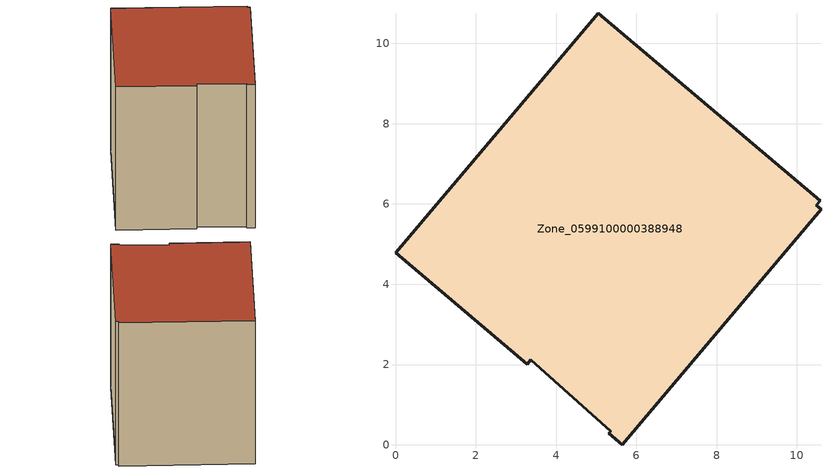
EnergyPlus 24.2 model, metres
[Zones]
Zone_0599100000388948
 floor ground (C_G): 3.28,2 0,4.78 5.05,10.75 10.58,6.08 10.48,5.97 10.6,5.87 5.65,0 5.32,0.28 5.37,0.34 3.37,2.12 z0
 wall outside (C_F): 0,4.78 3.28,2 3.37,2.12 5.37,0.34 5.32,0.28 5.65,0 10.6,5.87 10.48,5.97 10.58,6.08 5.05,10.75 0,4.78 z0:8.97
 roof outside (C_R): 10.6,5.87 10.48,5.97 10.58,6.08 5.05,10.75 0,4.78 3.28,2 3.37,2.12 5.37,0.34 5.32,0.28 5.65,0 z8.97
[BUILDING]
Pand.0599100000388948: North Axis=0; Terrain=City; Loads Convergence Tolerance Value=0.04; Temperature Convergence Tolerance Value=0.4; Solar Distribution=FullExterior; Maximum Number of Warmup Days=25; Minimum Number of Warmup Days=1
[Site:Location]
Rotterdam.The.Hague.AP_ZH_NLD Design_Conditions: Latitude=51.96; Longitude=4.45; Time Zone=1; Elevation=-4.5
[SITE:GROUNDTEMPERATURE:BUILDINGSURFACE]
18, 18, 18, 18, 18, 18, 18, 18, 18, 18, 18, 18
[MATERIAL] Thermal Absorptance=0.9; Solar Absorptance=0.7; Visible Absorptance=0.7
Name | Roughness | Thickness | Conductivity | Density | Specific Heat
G.TC.1992-2005 | MediumSmooth | 0.15 | 0.06 | 540 | 1210
F.TC.1992-2005 | Rough | 0.3 | 0.12 | 1920 | 840
R.TC.1992-2005 | MediumRough | 0.2 | 0.08 | 1500 | 1000
[CONSTRUCTION]
C_G: G.TC.1992-2005
C_F: F.TC.1992-2005
C_R: R.TC.1992-2005
[ZONE]
Zone_0599100000388948: Type=1; Multiplier=1; Ceiling Height=Autocalculate; Volume=Autocalculate; Floor Area=autocalculate; Part of Total Floor Area=Yes
[ZONEINFILTRATION:DESIGNFLOWRATE]
Infil_Zone_0599100000388948: Zone or ZoneList or Space or SpaceList=Zone_0599100000388948; Schedule=AlwaysOn; Design Flow Rate Calculation Method=Flow/Area; Flow Rate per Floor Area=0.0015; Constant Term Coefficient=1; Temperature Term Coefficient=0; Velocity Term Coefficient=0; Velocity Squared Term Coefficient=0
[HVACTEMPLATE:ZONE:IDEALLOADSAIRSYSTEM]
Zone_0599100000388948: Maximum Heating Supply Air Temperature=50; Minimum Cooling Supply Air Temperature=13; Maximum Heating Supply Air Humidity Ratio=0.0156; Minimum Cooling Supply Air Humidity Ratio=0.0077; Heating Limit=NoLimit; Cooling Limit=NoLimit; Dehumidification Control Type=ConstantSensibleHeatRatio; Cooling Sensible Heat Ratio=0.7; Dehumidification Setpoint=60; Humidification Control Type=None; Humidification Setpoint=30; Outdoor Air Method=None; Outdoor Air Flow Rate per Person=0.00944; Outdoor Air Flow Rate per Zone Floor Area=0; Outdoor Air Flow Rate per Zone=0; Demand Controlled Ventilation Type=None; Outdoor Air Economizer Type=NoEconomizer; Heat Recovery Type=None; Sensible Heat Recovery Effectiveness=0.7; Latent Heat Recovery Effectiveness=0.65
[ZONECONTROL:THERMOSTAT]
ThermostatControl_Zone_0599100000388948: Zone or ZoneList=Zone_0599100000388948; Control Type Schedule=DualSetpointControlType; Control 1=Thermostat_Zone_0599100000388948; Temperature Difference Between Cutout And Setpoint=0
[THERMOSTATSETPOINT:DUALSETPOINT]
Thermostat_Zone_0599100000388948: Heating Setpoint Temperature Schedule=HeatingSetpoint_Zone_0599100000388948; Cooling Setpoint Temperature Schedule=CoolingSetpoint_Zone_0599100000388948
[SCHEDULE:COMPACT]
HeatingSetpoint_Zone_0599100000388948: Through: 12/31, For: AllDays, Until: 24:00, 21
CoolingSetpoint_Zone_0599100000388948: Through: 12/31, For: AllDays, Until: 24:00, 24
DualSetpointControlType: Through: 12/31, For: AllDays, Until: 24:00, 4
AlwaysOn: Through: 12/31, For: AllDays, Until: 24:00, 1
